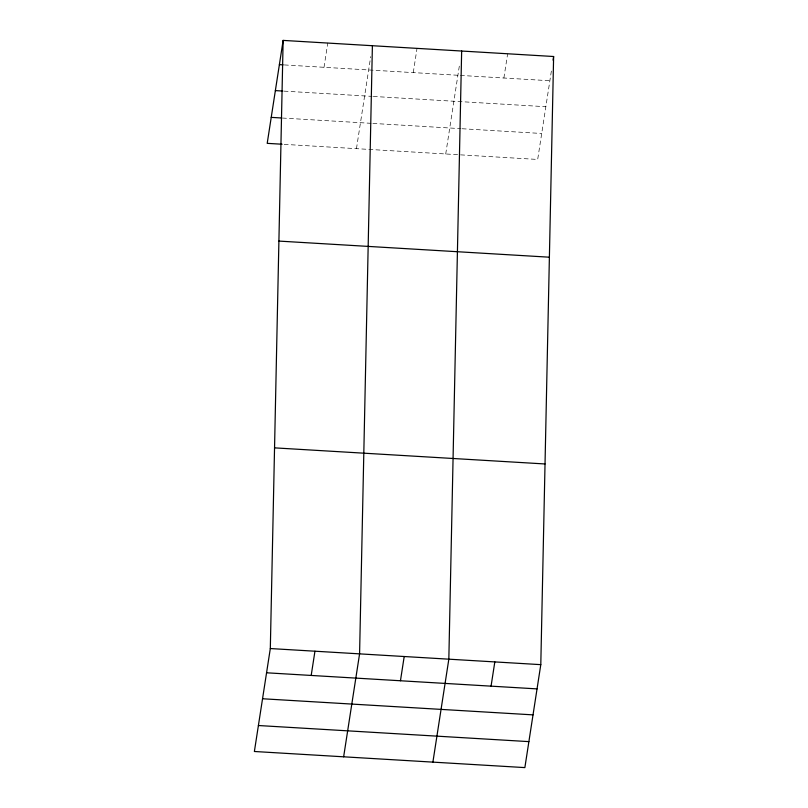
<?xml version="1.0" encoding="UTF-8"?>
<svg xmlns="http://www.w3.org/2000/svg" width="808" height="808" viewBox="0 0 808 808"><rect width="100%" height="100%" fill="white"/><g stroke="black" fill="none" stroke-linecap="round" stroke-linejoin="round"><path stroke-width="0.61" stroke-dasharray="4.04 3.03" d="M324.018 67.296L327.765 43.056M356.459 148.662L370.71 56.621M413.272 72.609L417.029 48.369M445.723 153.974L459.59 64.357M503.889 78.002L507.636 53.772M551.369 71.053L537.684 159.449L283.315 144.309M284.345 64.933L457.904 75.265M460.388 75.417L549.864 80.749M284.042 91.132L372.064 96.374M373.306 96.445L545.844 106.717M282.376 118.039L371.64 123.351M372.882 123.422L460.924 128.664M462.166 128.745L541.703 133.482"/><path stroke-width="1.21" d="M270.316 648.551L283.133 40.4L553.621 56.51L540.794 664.651L524.867 767.6L254.379 751.49L270.316 648.551L540.794 664.651M372.397 45.713L359.58 653.864L343.642 756.813M461.651 51.025L448.834 659.177L432.896 762.126M283.133 40.4L267.206 143.349L282.073 144.228M311.191 675.448L314.948 651.208M400.455 680.76L404.202 656.52M553.056 60.145L553.621 56.51M491.062 686.154L494.819 661.914M279.386 64.64L283.103 64.862M275.366 90.607L282.8 91.052M271.225 117.372L281.144 117.958M278.911 241.087L549.389 257.197M274.548 447.864L545.026 463.964M266.569 672.791L537.047 688.891M262.549 698.758L533.028 714.868M258.398 725.523L528.886 741.623"/></g></svg>
